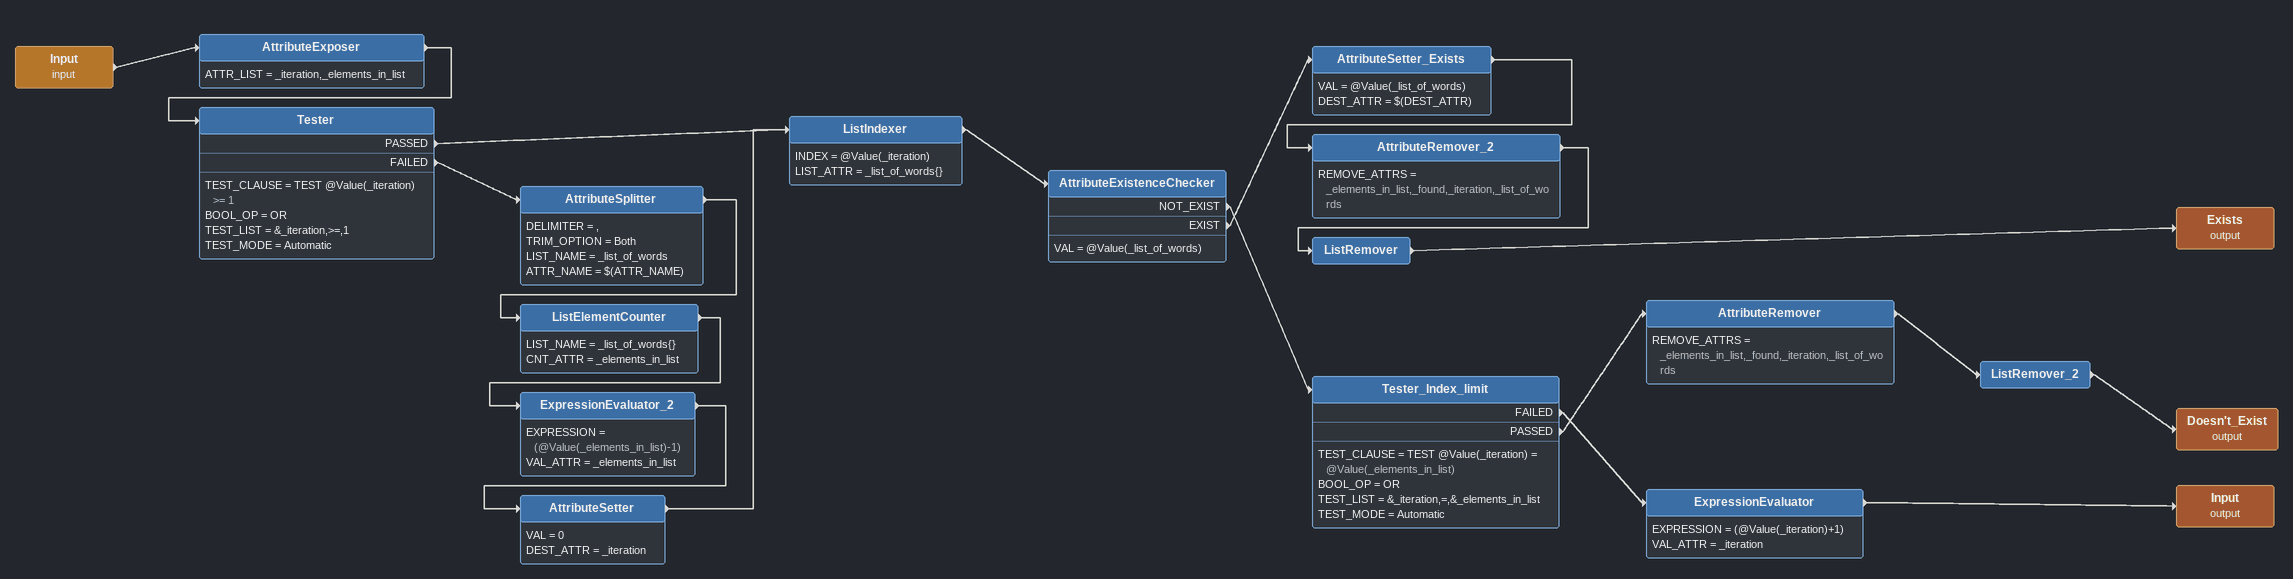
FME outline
Input (input)
    -> AttributeExposer
AttributeExposer
    ATTR_LIST = _iteration,_elements_in_list
    -> Tester
Tester
    TEST_CLAUSE = TEST @Value(_iteration) >= 1
    BOOL_OP = OR
    TEST_LIST = &_iteration,>=,1
    TEST_MODE = Automatic
    PASSED -> ListIndexer
    FAILED -> AttributeSplitter
AttributeSplitter
    DELIMITER = ,
    TRIM_OPTION = Both
    LIST_NAME = _list_of_words
    ATTR_NAME = $(ATTR_NAME)
    -> ListElementCounter
ListElementCounter
    LIST_NAME = _list_of_words{}
    CNT_ATTR = _elements_in_list
    -> ExpressionEvaluator_2
ExpressionEvaluator_2
    EXPRESSION = (@Value(_elements_in_list)-1)
    VAL_ATTR = _elements_in_list
    -> AttributeSetter
AttributeSetter
    VAL = 0
    DEST_ATTR = _iteration
    -> ListIndexer
ListIndexer
    INDEX = @Value(_iteration)
    LIST_ATTR = _list_of_words{}
    -> AttributeExistenceChecker
AttributeExistenceChecker
    VAL = @Value(_list_of_words)
    NOT_EXIST -> Tester_Index_limit
    EXIST -> AttributeSetter_Exists
AttributeSetter_Exists
    VAL = @Value(_list_of_words)
    DEST_ATTR = $(DEST_ATTR)
    -> AttributeRemover_2
AttributeRemover_2
    REMOVE_ATTRS = _elements_in_list,_found,_iteration,_list_of_words
    -> ListRemover
ListRemover
    -> Exists (output)
Exists (output)
Tester_Index_limit
    TEST_CLAUSE = TEST @Value(_iteration) = @Value(_elements_in_list)
    BOOL_OP = OR
    TEST_LIST = &_iteration,=,&_elements_in_list
    TEST_MODE = Automatic
    FAILED -> ExpressionEvaluator
    PASSED -> AttributeRemover
AttributeRemover
    REMOVE_ATTRS = _elements_in_list,_found,_iteration,_list_of_words
    -> ListRemover_2
ListRemover_2
    -> Doesn't_Exist (output)
Doesn't_Exist (output)
ExpressionEvaluator
    EXPRESSION = (@Value(_iteration)+1)
    VAL_ATTR = _iteration
    -> Input (output)
Input (output)
